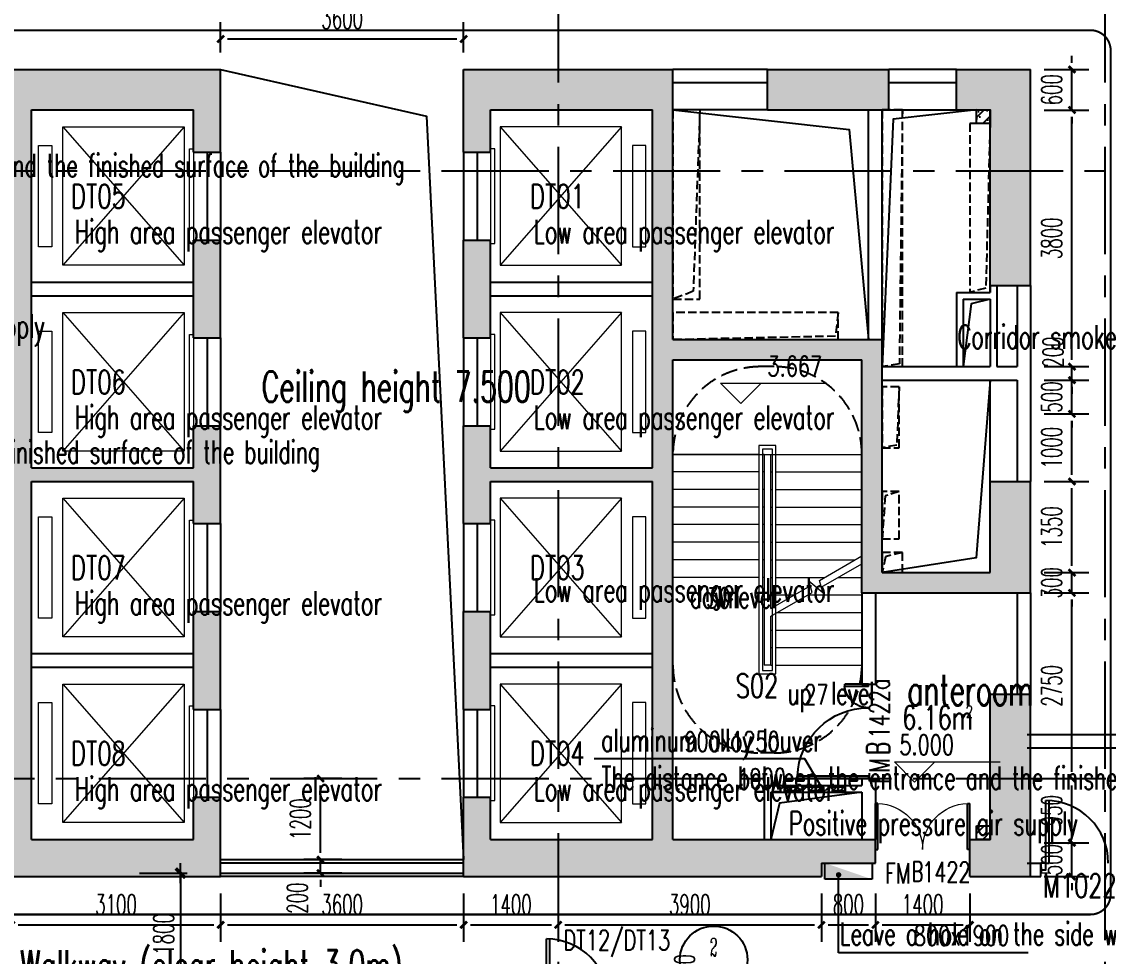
# Model space of a CAD drawing. Extents: x 824790 to 994147, y 4290613 to 4374713.
# Drawn here: x 924663 to 940760, y 4326565 to 4340402 of the extents above; entities that cross this region are included whole.
import ezdxf
from ezdxf.enums import TextEntityAlignment as Align

# ---------------------------------------------------------------- set-up
doc = ezdxf.new("R2010")
doc.units = 0
doc.header["$LTSCALE"] = 1000
doc.header["$MEASUREMENT"] = 0
for name, pattern in [('ACAD_ISO08W100', [36, 24, -3, 6, -3]), ('CENTER', [50.8, 31.75, -6.35, 6.35, -6.35]), ('DASH', [0.35, 0.25, -0.1]), ('DOTE', [2.42, 2, -0.2, 0.02, -0.2]), ('HIDDEN', [0.375, 0.25, -0.125])]:
    doc.linetypes.add(name, pattern=pattern)
doc.layers.get('0').update_dxf_attribs({"color": 255, "linetype": 'CONTINUOUS'})
for name, color, linetype in [('A-AREA-TEXT', 6, 'CONTINUOUS'), ('A-COLUMN', 1, 'CONTINUOUS'), ('A-COLUMN-hatch', 252, 'CONTINUOUS'), ('A-CONCRETE', 1, 'CONTINUOUS'), ('A-CONCRETE-HATCH', 252, 'CONTINUOUS'), ('A-DIM', 201, 'CONTINUOUS'), ('A-DOTE', 8, 'ACAD_ISO08W100'), ('A-LINE', 254, 'CONTINUOUS'), ('A-NOTE', 150, 'CONTINUOUS'), ('A-SYMB', 3, 'CONTINUOUS'), ('A-TEXT', 7, 'CONTINUOUS'), ('A-TEXT-CN', 31, 'CONTINUOUS'), ('A-WALL', 2, 'CONTINUOUS'), ('A-WINDOW', 4, 'CONTINUOUS'), ('A-WINDOW-TEXT', 93, 'CONTINUOUS'), ('DOTE', 17, 'DOTE'), ('P-BLOCK', 7, 'CONTINUOUS')]:
    doc.layers.add(name, color=color, linetype=linetype)
for name, color, linetype, lineweight in [('A-LEVEL', 135, 'CONTINUOUS', 0), ('A-PUB_TEXT', 7, 'CONTINUOUS', 5), ('A-STAIR', 30, 'CONTINUOUS', 0)]:
    doc.layers.add(name, color=color, linetype=linetype, lineweight=lineweight)
doc.styles.add('_HZTXT', font='tjromans.shx', dxfattribs={"width": 0.7, "bigfont": 'tjhztxt.shx'})
doc.styles.add('_TCH_DIM', font='SIMPLEX', dxfattribs={"bigfont": 'GBCBIG'})
doc.styles.add('_TCH_LABEL', font='COMPLEX.shx', dxfattribs={"width": 0.6, "bigfont": 'GBCBIG.shx'})
doc.styles.add('_TCH_WINDOW', font='SIMPLEX', dxfattribs={"bigfont": 'GBCBIG'})
doc.styles.add('DIM_FONT', font='SIMPLEX.shx', dxfattribs={"width": 0.6, "bigfont": 'GBCBIG.shx'})
doc.styles.add('PRC-S', font='TJROMANS.shx', dxfattribs={"width": 0.7, "bigfont": 'hztxt.shx'})
doc.styles.add('TONGJI-FONT', font='simplex.shx')
doc.dimstyles.new('DIM100', dxfattribs={"dimscale": 100, "dimtxt": 3, "dimasz": 0.01, "dimexe": 1, "dimexo": 1, "dimgap": 1, "dimtad": 1, "dimdec": 0, "dimtxsty": 'DIM_FONT', "dimblk1": 'h-_DIMX', "dimblk2": 'h-_DIMX', "dimsah": 1, "dimcen": 0.01, "dimclrd": 256, "dimclre": 256, "dimclrt": 7, "dimadec": 3, "dimazin": 3, "dimtfac": 1, "dimtdec": 0, "dimtix": 1, "dimtmove": 2, "dimatfit": 3, "dimldrblk": 'h-_DIMX', "dimtzin": 5, "dimarcsym": 0})
doc.dimstyles.new('DIMN', dxfattribs={"dimtxt": 300, "dimasz": 100, "dimexe": 250, "dimexo": 300, "dimgap": 150, "dimtad": 1, "dimdec": 0, "dimtxsty": 'DIM_FONT', "dimblk": 'h-_ArchTick', "dimcen": 2.5, "dimclrt": 7, "dimazin": 2, "dimtfac": 1, "dimtdec": 0, "dimtix": 1, "dimtmove": 2, "dimatfit": 3, "dimarcsym": 0})

# ---------------------------------------------------------------- blocks, each defined once
blk = doc.blocks.new('h-wrt')
at = {"layer": 'A-DOTE', "linetype": 'CENTER', "ltscale": 0.05}
for p, q in [((-2508028.9, -1744636.2), (-2508028.9, -1784214.6)), ((-2499928.9, -1744636.2), (-2499928.9, -1784214.6)), ((-2603736, -1760229), (-2483728.3, -1760229)), ((-2603736, -1769229), (-2483728.3, -1769229))]:
    blk.add_line(p, q, dxfattribs=at)
blk = doc.blocks.new('h-D10')
for p, q in [((75, 0), (75, 925)), ((125, 0), (125, 923.64766)), ((75, 0), (125, 0))]:
    blk.add_line(p, q)
blk.add_lwpolyline([(75, 0), (0, 0), (0, -100), (75, -100)], close=True)
blk.add_arc((75, 0), 925, 0, 90)
blk = doc.blocks.new('lift1')
at = {"layer": 'A-STAIR', "linetype": 'Continuous', "lineweight": 13}
for p, q in [((146523, 338008), (148323, 335958)), ((148323, 338008), (146523, 335958))]:
    blk.add_line(p, q, dxfattribs=at)
for points in [[(146523, 335958), (148323, 335958), (148323, 338008), (146523, 338008)], [(148683, 336233), (148683, 337733), (148483, 337733), (148483, 336233)], [(146443, 336283), (146443, 337683), (146383, 337683), (146383, 336283)]]:
    blk.add_lwpolyline(points, close=True, dxfattribs=at)
blk = doc.blocks.new('234143')
at = {"layer": 'P-BLOCK'}
for p, q in [((11404441, -4661891), (11404441, -4661191)), ((11404441, -4661191), (11404681, -4661191)), ((11404681, -4661191), (11404681, -4661891)), ((11404681, -4661891), (11404441, -4661891))]:
    blk.add_line(p, q, dxfattribs=at)
blk.add_solid([(11404681, -4661191), (11404441, -4661891), (11404441, -4661191)], dxfattribs=at)
blk = doc.blocks.new('$DorLib2D$00000002')
for p, q in [((-0.5, 0), (-0.5, 0.4875)), ((-0.475, 0.4875), (-0.5, 0.4875)), ((-0.475, 0), (-0.475, 0.4875)), ((0.475, 0), (0.475, 0.4875)), ((0.475, 0.4875), (0.5, 0.4875)), ((0.5, 0), (0.5, 0.4875)), ((-0.5, 0), (-0.475, 0)), ((0.5, 0), (0.475, 0))]:
    blk.add_line(p, q)
at = {"lineweight": 13}
for centre, start, end in [((-0.4875, 0), 0, 88.53072), ((0.4875, 0), 91.46928, 180)]:
    blk.add_arc(centre, 0.4875, start, end, dxfattribs=at)
blk = doc.blocks.new('$DorLib2D$00000225')
at = {"color": 0}
for p, q in [((0.475, -0.001), (0.475, 0.752)), ((0.475, 0.752), (0.5, 0.752)), ((0.5, -0.001), (0.5, 0.752)), ((-0.5, 0), (-0.5, 0.252)), ((-0.475, 0.252), (-0.5, 0.252)), ((-0.475, 0), (-0.475, 0.252)), ((-0.475, 0), (-0.5, 0)), ((0.475, -0.001), (0.5, -0.001))]:
    blk.add_line(p, q, dxfattribs=at)
for centre, radius, start, end in [((0.505, -0.002), 0.755, 92.2493, 179.7238), ((-0.501, 0.003), 0.251, 359.7899, 84.0974)]:
    blk.add_arc(centre, radius, start, end, dxfattribs=at)
blk = doc.blocks.new('h-A$C53241640')
at = {"layer": 'A-COLUMN-hatch'}
h = blk.add_hatch(dxfattribs=at)
h.set_pattern_fill('钢筋混凝土', color=256, scale=50, style=0)
h.set_pattern_definition([(45, (60238.54, -324732.11), (-88.38835, 88.38835), []), (50, (60238.54, -324732.1), (358.6301, -31.37607), [37.5, -412.5]), (355, (60238.54, -324732.1), (-69.37567, 376.09607), [30, -330]), (100.4514, (60268.42, -324734.73), (289.2547, 344.71977), [31.8701, -350.57106]), (46.1842, (60238.54, -324632.1), (533.6205, -82.7595), [56.25, -618.75]), (96.6356, (60283, -324639), (467.33135, 487.0589), [47.8051, -525.8565]), (351.1842, (60238.54, -324632.1), (467.331, 487.0593), [45, -495]), (21, (60288.54, -324657.1), (298.45353, -201.30945), [37.5, -412.5]), (326, (60288.54, -324657.1), (121.65767, 362.57502), [30, -330]), (71.4514, (60313.4, -324673.9), (420.1113, 161.26525), [31.8701, -350.57106]), (37.5, (60238.54, -324732.11), (6.07993, 166.446927), [0, -326, 0, -335, 0, -331.25]), (7.5, (60238.54, -324732.11), (131.53477, 197.20586), [0, -191, 0, -318.5, 0, -126.25]), (327.5, (60127.04, -324732.11), (266.91122, -11.277436), [0, -125, 0, -390, 0, -517.5]), (317.5, (60077.04, -324732.11), (291.59308, 50.05249), [0, -162.5, 0, -259, 0, -367.5])])
h.paths.add_polyline_path([(-750, -550), (-750, -750), (-550, -750), (-550, -550)])
h = blk.add_hatch(dxfattribs=at)
h.set_pattern_fill('钢筋混凝土', color=256, scale=50, style=0)
h.set_pattern_definition([(45, (60238.54, -335332.11), (-88.38835, 88.38835), []), (50, (60238.54, -335332.1), (358.6301, -31.37607), [37.5, -412.5]), (355, (60238.54, -335332.1), (-69.37567, 376.09607), [30, -330]), (100.4514, (60268.42, -335334.73), (289.2547, 344.71977), [31.8701, -350.57106]), (46.1842, (60238.54, -335232.1), (533.6205, -82.7595), [56.25, -618.75]), (96.6356, (60283, -335239), (467.33135, 487.0589), [47.8051, -525.8565]), (351.1842, (60238.54, -335232.1), (467.331, 487.0593), [45, -495]), (21, (60288.54, -335257.1), (298.45353, -201.30945), [37.5, -412.5]), (326, (60288.54, -335257.1), (121.65767, 362.57502), [30, -330]), (71.4514, (60313.4, -335273.9), (420.1113, 161.26525), [31.8701, -350.57106]), (37.5, (60238.54, -335332.11), (6.07993, 166.446927), [0, -326, 0, -335, 0, -331.25]), (7.5, (60238.54, -335332.11), (131.53477, 197.20586), [0, -191, 0, -318.5, 0, -126.25]), (327.5, (60127.04, -335332.11), (266.91122, -11.277436), [0, -125, 0, -390, 0, -517.5]), (317.5, (60077.04, -335332.11), (291.59308, 50.05249), [0, -162.5, 0, -259, 0, -367.5])])
h.paths.add_polyline_path([(-750, -11150), (-750, -11350), (-550, -11350), (-550, -11150)])
at = {"layer": 'A-CONCRETE-HATCH'}
for points in [[(-14750, -11350), (-14750, -6050), (-12350, -6050), (-12350, -6675), (-11950, -6675), (-11950, -5225), (-12350, -5225), (-12350, -5850), (-14750, -5850), (-14750, -550), (-12350, -550), (-12350, -1175), (-11950, -1175), (-11950, 50), (-15050, 50), (-15050, -6450), (-17350, -6450), (-17350, -5850), (-17650, -5850), (-17650, -6750), (-15050, -6750), (-15050, -11350), (-17350, -11350), (-17350, -11900), (-11950, -11900), (-11950, -10725), (-12350, -10725), (-12350, -11350)], [(-5550, -550), (-5550, -5850), (-7950, -5850), (-7950, -5225), (-8350, -5225), (-8350, -6675), (-7950, -6675), (-7950, -6050), (-5550, -6050), (-5550, -11350), (-7950, -11350), (-7950, -10725), (-8350, -10725), (-8350, -11900), (-3050, -11900), (-3050, -11700), (-2250, -11700), (-2250, -11350), (-5250, -11350), (-5250, -4250), (-2450, -4250), (-2450, -7700), (50, -7700), (50, -6050), (-550, -6050), (-550, -7400), (-2150, -7400), (-2150, -3950), (-5250, -3950), (-5250, 50), (-8350, 50), (-8350, -1175), (-7950, -1175), (-7950, -550)], [(-2050, -550), (-2050, 50), (-3850, 50), (-3850, -550)], [(-1050, 50), (-1050, -550), (-550, -550), (-550, -3150), (50, -3150), (50, 50)], [(-11950, -2475), (-12350, -2475), (-12350, -3925), (-11950, -3925)], [(-7950, -2475), (-8350, -2475), (-8350, -3925), (-7950, -3925)], [(-12350, -9425), (-11950, -9425), (-11950, -7975), (-12350, -7975)], [(-8350, -9425), (-7950, -9425), (-7950, -7975), (-8350, -7975)], [(50, -9200), (-550, -9200), (-550, -11350), (-850, -11350), (-850, -11900), (50, -11900)]]:
    blk.add_hatch(color=256, dxfattribs=at).paths.add_polyline_path(points)
at = {"layer": 'A-WINDOW', "linetype": 'DASH'}
h = blk.add_hatch(dxfattribs=at)
h.set_pattern_fill('ANSI31', color=256, scale=50, style=0)
h.set_pattern_definition([(45, (158607.31, -291817.58), (-56.1266, 56.1266), [])])
h.paths.add_polyline_path([(-3600, -10575), (-3600, -10625), (-2700, -10625), (-2700, -10575)])
at = {"layer": 'A-COLUMN'}
for points in [[(-750, -550), (-550, -550), (-550, -750), (-750, -750)], [(-750, -11150), (-550, -11150), (-550, -11350), (-750, -11350)]]:
    blk.add_lwpolyline(points, close=True, dxfattribs=at)
at = {"layer": 'A-CONCRETE'}
for p, q in [((-15050, 50), (-11950, 50)), ((-11950, -1175), (-11950, 50)), ((-8350, 50), (-5250, 50)), ((-8350, -1175), (-8350, 50)), ((-5250, -3950), (-5250, 50)), ((-3850, 50), (-2050, 50)), ((-3850, -550), (-3850, 50)), ((-2050, -550), (-2050, 50)), ((-1050, 50), (50, 50)), ((-1050, -550), (-1050, 50)), ((50, -3150), (50, 50)), ((-14750, -550), (-12350, -550)), ((-14750, -5850), (-14750, -550)), ((-12350, -1175), (-12350, -550)), ((-7950, -550), (-5550, -550)), ((-7950, -1175), (-7950, -550)), ((-5550, -5850), (-5550, -550)), ((-3850, -550), (-2050, -550)), ((-1050, -550), (-550, -550)), ((-550, -3150), (-550, -550)), ((-12350, -1175), (-11950, -1175)), ((-8350, -1175), (-7950, -1175)), ((-12350, -2475), (-11950, -2475)), ((-12350, -3925), (-12350, -2475)), ((-11950, -3925), (-11950, -2475)), ((-8350, -3925), (-8350, -2475)), ((-8350, -2475), (-7950, -2475)), ((-7950, -3925), (-7950, -2475)), ((-550, -3150), (50, -3150)), ((-12350, -3925), (-11950, -3925)), ((-8350, -3925), (-7950, -3925)), ((-5250, -3950), (-2150, -3950)), ((-2150, -7400), (-2150, -3950)), ((-5250, -4250), (-2450, -4250)), ((-5250, -11350), (-5250, -4250)), ((-2450, -7700), (-2450, -4250)), ((-12350, -5225), (-11950, -5225)), ((-12350, -5850), (-12350, -5225)), ((-11950, -6675), (-11950, -5225)), ((-8350, -6675), (-8350, -5225)), ((-8350, -5225), (-7950, -5225)), ((-7950, -5850), (-7950, -5225)), ((-14750, -5850), (-12350, -5850)), ((-7950, -5850), (-5550, -5850)), ((-14750, -6050), (-12350, -6050)), ((-14750, -11350), (-14750, -6050)), ((-12350, -6675), (-12350, -6050)), ((-7950, -6050), (-5550, -6050)), ((-7950, -6675), (-7950, -6050)), ((-5550, -11350), (-5550, -6050)), ((-550, -6050), (50, -6050)), ((-550, -7400), (-550, -6050)), ((50, -7700), (50, -6050)), ((-12350, -6675), (-11950, -6675)), ((-8350, -6675), (-7950, -6675)), ((-2150, -7400), (-550, -7400)), ((-2450, -7700), (50, -7700)), ((-12350, -7975), (-11950, -7975)), ((-12350, -9425), (-12350, -7975)), ((-11950, -9425), (-11950, -7975)), ((-8350, -9425), (-8350, -7975)), ((-8350, -7975), (-7950, -7975)), ((-7950, -9425), (-7950, -7975)), ((-550, -9200), (50, -9200)), ((-550, -11350), (-550, -9200)), ((50, -11900), (50, -9200)), ((-12350, -9425), (-11950, -9425)), ((-8350, -9425), (-7950, -9425)), ((-12350, -10725), (-11950, -10725)), ((-12350, -11350), (-12350, -10725)), ((-11950, -11900), (-11950, -10725)), ((-8350, -11900), (-8350, -10725)), ((-8350, -10725), (-7950, -10725)), ((-7950, -11350), (-7950, -10725)), ((-14750, -11350), (-12350, -11350)), ((-7950, -11350), (-5550, -11350)), ((-5250, -11350), (-2250, -11350)), ((-2250, -11700), (-2250, -11350)), ((-850, -11350), (-550, -11350)), ((-850, -11900), (-850, -11350)), ((-3050, -11700), (-2250, -11700)), ((-3050, -11700), (-3050, -11900)), ((-17350, -11900), (-11950, -11900)), ((-8350, -11900), (-3050, -11900)), ((-850, -11900), (50, -11900))]:
    blk.add_line(p, q, dxfattribs=at)
at = {"layer": 'A-LEVEL'}
for p, q in [((-4244, -4896), (-4544, -4596)), ((-4544, -4596), (-2979, -4596)), ((-4244, -4896), (-3944, -4596)), ((-1669, -10503), (-1969, -10203)), ((-1969, -10203), (-404, -10203)), ((-1669, -10503), (-1369, -10203))]:
    blk.add_line(p, q, dxfattribs=at)
at = {"layer": 'A-LINE'}
for p, q in [((-3850, -550), (-5250, -550)), ((-2050, -550), (-1050, -550)), ((-550, -6050), (-550, -4550))]:
    blk.add_line(p, q, dxfattribs=at)
for points in [[(-11950, 50), (-8898, -641), (-8350, -11650)], [(-5250, -550), (-2637, -839), (-2350, -3950)], [(-750, -550), (-1986, -687), (-2150, -4350)], [(-550, -3350), (-830, -3421), (-950, -4350)], [(-550, -4550), (-756, -7183), (-2150, -7400)], [(-2450, -10650), (-3673, -10815), (-3800, -11350)]]:
    blk.add_lwpolyline(points, dxfattribs=at)
at = {"layer": 'A-LINE', "linetype": 'DASH', "ltscale": 0.5}
for points in [[(-5250, -3350), (-4850, -3350), (-4850, -550), (-5250, -550)], [(-2150, -4350), (-1850, -4350), (-1850, -550), (-2150, -550)], [(-850, -3250), (-550, -3250), (-550, -750), (-850, -750)], [(-5250, -3550), (-5250, -3950), (-2800, -3950), (-2800, -3550)], [(-1900, -5550), (-1900, -4650), (-2150, -4650), (-2150, -5550)], [(-1900, -6900), (-1900, -6200), (-2150, -6200), (-2150, -6900)], [(-2150, -7400), (-1850, -7400), (-1850, -7100), (-2150, -7100)]]:
    blk.add_lwpolyline(points, close=True, dxfattribs=at)
for points in [[(-4850, -550), (-4949, -3235), (-5250, -3350)], [(-1850, -550), (-1895, -4308), (-2150, -4350)], [(-550, -750), (-615, -3188), (-850, -3250)], [(-2800, -3550), (-2842, -3899), (-5250, -3950)], [(-1900, -4650), (-1932, -5512), (-2150, -5550)], [(-1900, -6200), (-2104, -6263), (-2150, -6900)], [(-1850, -7100), (-2102, -7164), (-2150, -7400)]]:
    blk.add_lwpolyline(points, dxfattribs=at)
at = {"layer": 'A-NOTE'}
for p, q in [((-3294, -10155), (-6414, -10155)), ((-3041, -10590), (-3294, -10155)), ((-2796, -13032), (-2796, -11875)), ((13, -13032), (-2796, -13032))]:
    blk.add_line(p, q, dxfattribs=at)
at = {"layer": 'A-NOTE', "linetype": 'DASH'}
for points in [[(-2450, -5650, 0.414214), (-3750, -4350), (-3950, -4350, 0.414214), (-5250, -5650)], [(-2450, -8770, -0.414214), (-3750, -10070), (-3950, -10070, -0.414214), (-5250, -8770)]]:
    blk.add_lwpolyline(points, format="xyb", dxfattribs=at)
at = {"layer": 'A-NOTE', "const_width": 40}
for points in [[(-3031, -10607, 1), (-3051, -10572, 1)], [(-2784, -11859, 1), (-2807, -11891, 1)]]:
    blk.add_lwpolyline(points, format="xyb", close=True, dxfattribs=at)
at = {"layer": 'A-STAIR'}
for p, q in [((-2450, -4250), (-5250, -4250)), ((-5250, -4250), (-5250, -5650)), ((-2450, -5650), (-2450, -4250)), ((-3725, -5520), (-3975, -5520)), ((-3975, -5520), (-3975, -8900)), ((-3775, -5570), (-3925, -5570)), ((-3925, -5570), (-3925, -8850)), ((-3775, -8850), (-3775, -5570)), ((-3725, -8900), (-3725, -5520)), ((-5250, -5650), (-5250, -9030)), ((-3975, -5650), (-5250, -5650)), ((-5250, -5650), (-2450, -5650)), ((-3900, -5650), (-3925, -5650)), ((-3900, -5650), (-3900, -8770)), ((-3800, -7932), (-3800, -5650)), ((-3800, -5650), (-3775, -5650)), ((-3725, -5650), (-2450, -5650)), ((-2450, -7153), (-2450, -5650)), ((-3975, -5910), (-5250, -5910)), ((-3900, -5910), (-3925, -5910)), ((-3800, -5910), (-3775, -5910)), ((-3725, -5910), (-2450, -5910)), ((-3975, -6170), (-5250, -6170)), ((-3900, -6170), (-3925, -6170)), ((-3800, -6170), (-3775, -6170)), ((-3725, -6170), (-2450, -6170)), ((-3975, -6430), (-5250, -6430)), ((-3900, -6430), (-3925, -6430)), ((-3800, -6430), (-3775, -6430)), ((-3725, -6430), (-2450, -6430)), ((-3975, -6690), (-5250, -6690)), ((-3900, -6690), (-3925, -6690)), ((-3800, -6690), (-3775, -6690)), ((-3725, -6690), (-2450, -6690)), ((-3975, -6950), (-5250, -6950)), ((-3900, -6950), (-3925, -6950)), ((-3800, -6950), (-3775, -6950)), ((-3725, -6950), (-2450, -6950)), ((-3975, -7210), (-5250, -7210)), ((-3900, -7210), (-3925, -7210)), ((-3800, -7210), (-3775, -7210)), ((-3725, -7210), (-2550, -7210)), ((-3078, -7515), (-2450, -7153)), ((-3051, -7615), (-2450, -7268)), ((-2450, -8770), (-2450, -7268)), ((-3975, -7470), (-5250, -7470)), ((-3900, -7470), (-3925, -7470)), ((-3800, -7470), (-3775, -7470)), ((-3725, -7470), (-3000, -7470)), ((-3189, -7695), (-3236, -7523)), ((-3236, -7523), (-3030, -7695)), ((-3030, -7695), (-3078, -7515)), ((-2800, -7470), (-2450, -7470)), ((-3800, -7932), (-3216, -7595)), ((-3800, -8047), (-3189, -7695)), ((-3800, -7730), (-3775, -7730)), ((-3725, -7730), (-3450, -7730)), ((-3250, -7730), (-2450, -7730)), ((-3800, -8770), (-3800, -8047)), ((-3700, -7990), (-2450, -7990)), ((-3800, -8250), (-3775, -8250)), ((-3725, -8250), (-2450, -8250)), ((-3800, -8510), (-3775, -8510)), ((-3725, -8510), (-2450, -8510)), ((-3925, -8850), (-3775, -8850)), ((-3800, -8770), (-3900, -8770)), ((-3800, -8770), (-3775, -8770)), ((-3725, -8770), (-2450, -8770)), ((-3975, -8900), (-3725, -8900))]:
    blk.add_line(p, q, dxfattribs=at)
at = {"layer": 'A-SYMB'}
for points in [[(-4575, -7470, 0, 0, 0), (-4575, -4950, 0, 0, 0), (-3125, -4950, 0, 0, 0), (-3125, -7320, 40, 0, 0), (-3125, -7470, 0, 0, 0)], [(-3125, -8900, 0, 0, 0), (-3125, -7880, 40, 0, 0), (-3125, -7730, 0, 0, 0)]]:
    blk.add_lwpolyline(points, format="xyseb", dxfattribs=at)
at = {"layer": 'A-WALL'}
for p, q in [((-3850, 50), (-5250, 50)), ((-1050, 50), (-2050, 50)), ((-3850, -150), (-5250, -150)), ((-1050, -150), (-2050, -150))]:
    blk.add_line(p, q, dxfattribs=at)
at = {"layer": 'A-WALL', "ltscale": 20}
for p, q in [((-2350, -3950), (-2350, -550)), ((-2150, -4350), (-2150, -550)), ((-12150, -1175), (-12150, -2475)), ((-11950, -1175), (-11950, -2475)), ((-8350, -1175), (-8350, -2475)), ((-8150, -1175), (-8150, -2475)), ((-14750, -3100), (-12350, -3100)), ((-7950, -3100), (-5550, -3100)), ((-550, -3150), (-550, -3250)), ((-450, -3150), (-450, -4350)), ((-150, -3150), (-150, -4350)), ((50, -3150), (50, -6050)), ((-14750, -3300), (-12350, -3300)), ((-7950, -3300), (-5550, -3300)), ((-1050, -3250), (-550, -3250)), ((-1050, -3250), (-1050, -4350)), ((-950, -3350), (-550, -3350)), ((-950, -3350), (-950, -4350)), ((-550, -3350), (-550, -4350)), ((-12150, -3925), (-12150, -5225)), ((-11950, -3925), (-11950, -5225)), ((-8350, -3925), (-8350, -5225)), ((-8150, -3925), (-8150, -5225)), ((-2150, -4350), (-550, -4350)), ((-450, -4350), (-150, -4350)), ((-2150, -4550), (-150, -4550)), ((-150, -4550), (-150, -6050)), ((-12150, -6675), (-12150, -7975)), ((-11950, -6675), (-11950, -7975)), ((-8350, -6675), (-8350, -7975)), ((-8150, -6675), (-8150, -7975)), ((-2450, -7700), (-2450, -9050)), ((-2250, -7700), (-2250, -9050)), ((-150, -7700), (-150, -9200)), ((50, -7700), (50, -9200)), ((-14750, -8600), (-12350, -8600)), ((-7950, -8600), (-5550, -8600)), ((-14750, -8800), (-12350, -8800)), ((-7950, -8800), (-5550, -8800)), ((-2450, -9050), (-2250, -9050)), ((-12150, -9425), (-12150, -10725)), ((-11950, -9425), (-11950, -10725)), ((-8350, -9425), (-8350, -10725)), ((-8150, -9425), (-8150, -10725)), ((-2450, -10450), (-2250, -10450)), ((-2450, -10450), (-2450, -10550)), ((-2250, -10450), (-2250, -11350)), ((-3900, -10550), (-2450, -10550)), ((-3900, -10550), (-3900, -11350)), ((-3800, -10650), (-2450, -10650)), ((-3800, -10650), (-3800, -11350)), ((-2450, -10650), (-2450, -11350)), ((-8350, -11700), (-11950, -11700)), ((-8350, -11900), (-11950, -11900))]:
    blk.add_line(p, q, dxfattribs=at)
at = {"layer": 'A-WINDOW', "linetype": 'DASH'}
for p, q in [((-3600, -10550), (-3600, -10650)), ((-2700, -10550), (-2700, -10650))]:
    blk.add_line(p, q, dxfattribs=at)
for points in [[(-2700, -10575), (-3600, -10575)], [(-3600, -10625), (-2700, -10625)]]:
    blk.add_lwpolyline(points, dxfattribs=at)
at = {"xscale": -1}
for p in [(134033, -338808), (134033, -341558), (134033, -344308), (134033, -347058)]:
    blk.add_blockref('lift1', p, dxfattribs=at)
for p in [(-154333, -338808), (-154333, -341558), (-154333, -344308), (-154333, -347058)]:
    blk.add_blockref('lift1', p)
at = {"layer": 'A-DIM', "rotation": 90}
blk.add_blockref('234143', (-4664191, -11416381), dxfattribs=at)
at = {"layer": 'A-WINDOW', "xscale": -1400, "yscale": 1400, "zscale": 1400, "rotation": 90}
blk.add_blockref('$DorLib2D$00000225', (-2352, -9750), dxfattribs=at)
at = {"layer": 'A-WINDOW', "xscale": -1400, "yscale": 1400, "zscale": 1400}
blk.add_blockref('$DorLib2D$00000002', (-1550, -11500), dxfattribs=at)
at = {"layer": 'A-AREA-TEXT', "style": '_HZTXT', "width": 0.7}
for s, height, p in [('6.16m', 350, (-1853, -9721)), ('2', 175, (-910, -9546))]:
    blk.add_text(s, height=height, dxfattribs=at).set_placement(p)
at = {"layer": 'A-TEXT'}
for s, height, style, width, p in [('The distance between the entrance and the finished surface of the building', 337.59, 'TONGJI-FONT', 0.65, (-20611, -1539)), ('3.667', 297.5, '_TCH_DIM', 0.705882, (-3849, -4491)), ('The distance between the entrance and the finished surface of the building', 337.59, 'TONGJI-FONT', 0.65, (-21867, -5783)), ('down', 337.6, 'TONGJI-FONT', 0.65, (-5000, -7925)), ('30', 297.5, '_TCH_DIM', 0.705882, (-4755, -7925)), ('level', 337.6, 'TONGJI-FONT', 0.65, (-4355, -7925)), ('up', 337.6, 'TONGJI-FONT', 0.65, (-3550, -9355)), ('27', 297.5, '_TCH_DIM', 0.705882, (-3305, -9355)), ('level', 337.6, 'TONGJI-FONT', 0.65, (-2905, -9355)), ('aluminum alloy louver', 337.59, 'TONGJI-FONT', 0.65, (-6309, -10050)), ('900x1250', 297.5, '_TCH_DIM', 0.705882, (-5080, -10050)), ('5.000', 297.5, '_TCH_DIM', 0.705882, (-1895, -10098)), ('The distance between the entrance and the finished surface of the building', 337.59, 'TONGJI-FONT', 0.65, (-6309, -10610)), ('1900', 297.5, '_TCH_DIM', 0.705882, (-4294, -10596)), ('Leave a hole on the side wall', 337.59, 'TONGJI-FONT', 0.65, (-2777, -12917)), ('800x1900', 297.5, '_TCH_DIM', 0.705882, (-1681, -12922))]:
    blk.add_text(s, height=height, dxfattribs=dict(at, style=style, width=width)).set_placement(p)
at = {"layer": 'A-TEXT-CN'}
for s, height, style, width, p in [('DT05', 350, 'PRC-S', 0.7, (-14165, -2003)), ('DT01', 350, 'PRC-S', 0.7, (-7365, -2003)), ('High area passenger elevator', 350, 'TONGJI-FONT', 0.65, (-14112, -2527)), ('Low area passenger elevator', 350, 'TONGJI-FONT', 0.65, (-7312, -2527)), ('Positive pressure air supply', 350, 'TONGJI-FONT', 0.65, (-18835, -3925)), ('Corridor smoke exhaust', 350, 'TONGJI-FONT', 0.65, (-1033, -4084)), ('DT06', 350, 'PRC-S', 0.7, (-14165, -4753)), ('DT02', 350, 'PRC-S', 0.7, (-7365, -4753)), ('High area passenger elevator', 350, 'TONGJI-FONT', 0.65, (-14112, -5277)), ('Low area passenger elevator', 350, 'TONGJI-FONT', 0.65, (-7312, -5277)), ('DT07', 350, 'PRC-S', 0.7, (-14165, -7503)), ('DT03', 350, 'PRC-S', 0.7, (-7365, -7503)), ('Low area passenger elevator', 350, 'TONGJI-FONT', 0.65, (-7312, -7832)), ('High area passenger elevator', 350, 'TONGJI-FONT', 0.65, (-14112, -8027)), ('S02', 350, 'PRC-S', 0.7, (-4319, -9251)), ('anteroom', 450, 'TONGJI-FONT', 0.65, (-1776, -9366)), ('DT08', 350, 'PRC-S', 0.7, (-14165, -10253)), ('DT04', 350, 'PRC-S', 0.7, (-7365, -10253)), ('High area passenger elevator', 350, 'TONGJI-FONT', 0.65, (-14112, -10777)), ('Low area passenger elevator', 350, 'TONGJI-FONT', 0.65, (-7312, -10777)), ('Positive pressure air supply', 350, 'TONGJI-FONT', 0.65, (-3531, -11287))]:
    blk.add_text(s, height=height, dxfattribs=dict(at, style=style, width=width)).set_placement(p)
at = {"layer": 'A-WINDOW-TEXT'}
for s, height, style, width, p in [('1422a', 297.5, '_TCH_WINDOW', 0.705882, (-2041, -9857)), ('B', 338, 'TONGJI-FONT', 0.65, (-2041, -10103)), ('FM', 297.5, '_TCH_WINDOW', 0.705882, (-2041, -10523))]:
    blk.add_text(s, height=height, rotation=90, dxfattribs=dict(at, style=style, width=width)).set_placement(p)
for s, height, style, width, p in [('FM', 297.5, '_TCH_WINDOW', 0.705882, (-2109, -12001)), ('B', 298, 'TONGJI-FONT', 0.65, (-1716, -11976)), ('1422', 297.5, '_TCH_WINDOW', 0.705882, (-1559, -11982))]:
    blk.add_text(s, height=height, dxfattribs=dict(at, style=style, width=width)).set_placement(p)
blk = doc.blocks.new('h-_DIMX')
blk.add_line((-150, 0), (150, 0))
at = {"const_width": 50}
blk.add_lwpolyline([(-70, -70), (70, 70)], dxfattribs=at)
blk = doc.blocks.new('*D38')
at = {"layer": 'A-DIM', "lineweight": -2, "transparency": 16777216}
for p, q in [((926407, 4327795), (927115, 4327795)), ((927015, 4327794), (927015, 4325996)), ((926407, 4325995), (927115, 4325995))]:
    blk.add_line(p, q, dxfattribs=at)
for p, rotation in [((927015, 4327795), 90), ((927015, 4325995), 270)]:
    blk.add_blockref('h-_DIMX', p, dxfattribs=dict(at, rotation=rotation))
at = {"layer": 'A-DIM', "color": 7, "transparency": 16777216, "insert": (926765, 4326895), "char_height": 300, "attachment_point": 5, "rotation": 90, "style": 'DIM_FONT'}
blk.add_mtext('\\A1;1800', dxfattribs=at)
blk = doc.blocks.new('h-_ArchTick')
at = {"color": 0, "linetype": 'ByBlock', "const_width": 0.4}
blk.add_lwpolyline([(-0.5, -0.5), (0.5, 0.5)], dxfattribs=at)
blk = doc.blocks.new('*D508')
at = {"layer": 'A-DIM', "color": 0, "lineweight": -2, "transparency": 16777216}
for p, q in [((940222, 4328345), (940222, 4328445)), ((939810, 4328245), (940472, 4328245)), ((940222, 4327745), (940222, 4328245)), ((939810, 4327745), (940472, 4327745)), ((940222, 4327645), (940222, 4327545))]:
    blk.add_line(p, q, dxfattribs=at)
at = {"layer": 'A-DIM', "color": 0, "lineweight": -2, "transparency": 16777216, "xscale": 100, "yscale": 100, "zscale": 100}
for p, rotation in [((940222, 4328245), 270), ((940222, 4327745), 90)]:
    blk.add_blockref('h-_ArchTick', p, dxfattribs=dict(at, rotation=rotation))
at = {"layer": 'A-DIM', "color": 7, "transparency": 16777216, "insert": (939922, 4327995), "char_height": 300, "attachment_point": 5, "rotation": 90, "style": 'DIM_FONT'}
blk.add_mtext('\\A1;500', dxfattribs=at)
blk = doc.blocks.new('*D509')
at = {"layer": 'A-DIM', "color": 0, "lineweight": -2, "transparency": 16777216}
for p, q in [((939810, 4329195), (940472, 4329195)), ((940222, 4328345), (940222, 4329095)), ((939810, 4328245), (940472, 4328245))]:
    blk.add_line(p, q, dxfattribs=at)
at = {"layer": 'A-DIM', "color": 0, "lineweight": -2, "transparency": 16777216, "xscale": 100, "yscale": 100, "zscale": 100}
for p, rotation in [((940222, 4329195), 90), ((940222, 4328245), 270)]:
    blk.add_blockref('h-_ArchTick', p, dxfattribs=dict(at, rotation=rotation))
at = {"layer": 'A-DIM', "color": 7, "transparency": 16777216, "insert": (939922, 4328720), "char_height": 300, "attachment_point": 5, "rotation": 90, "style": 'DIM_FONT'}
blk.add_mtext('\\A1;950', dxfattribs=at)
blk = doc.blocks.new('*D510')
at = {"layer": 'A-DIM', "color": 0, "lineweight": -2, "transparency": 16777216}
for p, q in [((939810, 4331945), (940472, 4331945)), ((940222, 4329295), (940222, 4331845)), ((939810, 4329195), (940472, 4329195))]:
    blk.add_line(p, q, dxfattribs=at)
at = {"layer": 'A-DIM', "color": 0, "lineweight": -2, "transparency": 16777216, "xscale": 100, "yscale": 100, "zscale": 100}
for p, rotation in [((940222, 4331945), 90), ((940222, 4329195), 270)]:
    blk.add_blockref('h-_ArchTick', p, dxfattribs=dict(at, rotation=rotation))
at = {"layer": 'A-DIM', "color": 7, "transparency": 16777216, "insert": (939922, 4330570), "char_height": 300, "attachment_point": 5, "rotation": 90, "style": 'DIM_FONT'}
blk.add_mtext('\\A1;2750', dxfattribs=at)
blk = doc.blocks.new('*D511')
at = {"layer": 'A-DIM', "color": 0, "lineweight": -2, "transparency": 16777216}
for p, q in [((940222, 4332345), (940222, 4332445)), ((939810, 4332245), (940472, 4332245)), ((940222, 4331945), (940222, 4332245)), ((939810, 4331945), (940472, 4331945)), ((940222, 4331845), (940222, 4331745))]:
    blk.add_line(p, q, dxfattribs=at)
at = {"layer": 'A-DIM', "color": 0, "lineweight": -2, "transparency": 16777216, "xscale": 100, "yscale": 100, "zscale": 100}
for p, rotation in [((940222, 4332245), 270), ((940222, 4331945), 90)]:
    blk.add_blockref('h-_ArchTick', p, dxfattribs=dict(at, rotation=rotation))
at = {"layer": 'A-DIM', "color": 7, "transparency": 16777216, "insert": (939922, 4332095), "char_height": 300, "attachment_point": 5, "rotation": 90, "style": 'DIM_FONT'}
blk.add_mtext('\\A1;300', dxfattribs=at)
blk = doc.blocks.new('*D512')
at = {"layer": 'A-DIM', "color": 0, "lineweight": -2, "transparency": 16777216}
for p, q in [((939810, 4333595), (940472, 4333595)), ((940222, 4332345), (940222, 4333495)), ((939810, 4332245), (940472, 4332245))]:
    blk.add_line(p, q, dxfattribs=at)
at = {"layer": 'A-DIM', "color": 0, "lineweight": -2, "transparency": 16777216, "xscale": 100, "yscale": 100, "zscale": 100}
for p, rotation in [((940222, 4333595), 90), ((940222, 4332245), 270)]:
    blk.add_blockref('h-_ArchTick', p, dxfattribs=dict(at, rotation=rotation))
at = {"layer": 'A-DIM', "color": 7, "transparency": 16777216, "insert": (939922, 4332920), "char_height": 300, "attachment_point": 5, "rotation": 90, "style": 'DIM_FONT'}
blk.add_mtext('\\A1;1350', dxfattribs=at)
blk = doc.blocks.new('*D513')
at = {"layer": 'A-DIM', "color": 0, "lineweight": -2, "transparency": 16777216}
for p, q in [((939810, 4334595), (940472, 4334595)), ((940222, 4333695), (940222, 4334495)), ((939810, 4333595), (940472, 4333595))]:
    blk.add_line(p, q, dxfattribs=at)
at = {"layer": 'A-DIM', "color": 0, "lineweight": -2, "transparency": 16777216, "xscale": 100, "yscale": 100, "zscale": 100}
for p, rotation in [((940222, 4334595), 90), ((940222, 4333595), 270)]:
    blk.add_blockref('h-_ArchTick', p, dxfattribs=dict(at, rotation=rotation))
at = {"layer": 'A-DIM', "color": 7, "transparency": 16777216, "insert": (939922, 4334095), "char_height": 300, "attachment_point": 5, "rotation": 90, "style": 'DIM_FONT'}
blk.add_mtext('\\A1;1000', dxfattribs=at)
blk = doc.blocks.new('*D514')
at = {"layer": 'A-DIM', "color": 0, "lineweight": -2, "transparency": 16777216}
for p, q in [((940222, 4335195), (940222, 4335295)), ((939810, 4335095), (940472, 4335095)), ((940222, 4334595), (940222, 4335095)), ((939810, 4334595), (940472, 4334595)), ((940222, 4334495), (940222, 4334395))]:
    blk.add_line(p, q, dxfattribs=at)
at = {"layer": 'A-DIM', "color": 0, "lineweight": -2, "transparency": 16777216, "xscale": 100, "yscale": 100, "zscale": 100}
for p, rotation in [((940222, 4335095), 270), ((940222, 4334595), 90)]:
    blk.add_blockref('h-_ArchTick', p, dxfattribs=dict(at, rotation=rotation))
at = {"layer": 'A-DIM', "color": 7, "transparency": 16777216, "insert": (939922, 4334845), "char_height": 300, "attachment_point": 5, "rotation": 90, "style": 'DIM_FONT'}
blk.add_mtext('\\A1;500', dxfattribs=at)
blk = doc.blocks.new('*D515')
at = {"layer": 'A-DIM', "color": 0, "lineweight": -2, "transparency": 16777216}
for p, q in [((940222, 4335395), (940222, 4335495)), ((939810, 4335295), (940472, 4335295)), ((940222, 4335095), (940222, 4335295)), ((939810, 4335095), (940472, 4335095)), ((940222, 4334995), (940222, 4334895))]:
    blk.add_line(p, q, dxfattribs=at)
at = {"layer": 'A-DIM', "color": 0, "lineweight": -2, "transparency": 16777216, "xscale": 100, "yscale": 100, "zscale": 100}
for p, rotation in [((940222, 4335295), 270), ((940222, 4335095), 90)]:
    blk.add_blockref('h-_ArchTick', p, dxfattribs=dict(at, rotation=rotation))
at = {"layer": 'A-DIM', "color": 7, "transparency": 16777216, "insert": (939942, 4335511), "char_height": 300, "attachment_point": 5, "rotation": 90, "style": 'DIM_FONT'}
blk.add_mtext('\\A1;200', dxfattribs=at)
blk = doc.blocks.new('*D516')
at = {"layer": 'A-DIM', "color": 0, "lineweight": -2, "transparency": 16777216}
for p, q in [((939810, 4339095), (940472, 4339095)), ((940222, 4335395), (940222, 4338995)), ((939810, 4335295), (940472, 4335295))]:
    blk.add_line(p, q, dxfattribs=at)
at = {"layer": 'A-DIM', "color": 0, "lineweight": -2, "transparency": 16777216, "xscale": 100, "yscale": 100, "zscale": 100}
for p, rotation in [((940222, 4339095), 90), ((940222, 4335295), 270)]:
    blk.add_blockref('h-_ArchTick', p, dxfattribs=dict(at, rotation=rotation))
at = {"layer": 'A-DIM', "color": 7, "transparency": 16777216, "insert": (939922, 4337195), "char_height": 300, "attachment_point": 5, "rotation": 90, "style": 'DIM_FONT'}
blk.add_mtext('\\A1;3800', dxfattribs=at)
blk = doc.blocks.new('*D925')
at = {"layer": 'A-DIM', "color": 0, "lineweight": -2, "transparency": 16777216}
for p, q in [((940222, 4339795), (940222, 4339895)), ((939810, 4339695), (940472, 4339695)), ((940222, 4339095), (940222, 4339695)), ((939810, 4339095), (940472, 4339095)), ((940222, 4338995), (940222, 4338895))]:
    blk.add_line(p, q, dxfattribs=at)
at = {"layer": 'A-DIM', "color": 0, "lineweight": -2, "transparency": 16777216, "xscale": 100, "yscale": 100, "zscale": 100}
for p, rotation in [((940222, 4339695), 270), ((940222, 4339095), 90)]:
    blk.add_blockref('h-_ArchTick', p, dxfattribs=dict(at, rotation=rotation))
at = {"layer": 'A-DIM', "color": 7, "transparency": 16777216, "insert": (939922, 4339395), "char_height": 300, "attachment_point": 5, "rotation": 90, "style": 'DIM_FONT'}
blk.add_mtext('\\A1;600', dxfattribs=at)
blk = doc.blocks.new('*D517')
at = {"layer": 'A-DIM', "color": 0, "lineweight": -2, "transparency": 16777216}
for p, q in [((927610, 4339945), (927610, 4340397)), ((931210, 4339945), (931210, 4340397)), ((927710, 4340147), (931110, 4340147))]:
    blk.add_line(p, q, dxfattribs=at)
at = {"layer": 'A-DIM', "color": 0, "lineweight": -2, "transparency": 16777216, "xscale": 100, "yscale": 100, "zscale": 100, "rotation": 180}
blk.add_blockref('h-_ArchTick', (927610, 4340147), dxfattribs=at)
at = {"layer": 'A-DIM', "color": 0, "lineweight": -2, "transparency": 16777216, "xscale": 100, "yscale": 100, "zscale": 100}
blk.add_blockref('h-_ArchTick', (931210, 4340147), dxfattribs=at)
at = {"layer": 'A-DIM', "color": 7, "transparency": 16777216, "insert": (929410, 4340447), "char_height": 300, "attachment_point": 5, "style": 'DIM_FONT'}
blk.add_mtext('\\A1;3600', dxfattribs=at)
blk = doc.blocks.new('*D533')
at = {"layer": 'A-DIM', "color": 0, "lineweight": -2, "transparency": 16777216}
for p, q in [((924510, 4327495), (924510, 4326779)), ((927610, 4327495), (927610, 4326779)), ((924610, 4327029), (927510, 4327029))]:
    blk.add_line(p, q, dxfattribs=at)
at = {"layer": 'A-DIM', "color": 0, "lineweight": -2, "transparency": 16777216, "xscale": 100, "yscale": 100, "zscale": 100, "rotation": 180}
blk.add_blockref('h-_ArchTick', (924510, 4327029), dxfattribs=at)
at = {"layer": 'A-DIM', "color": 0, "lineweight": -2, "transparency": 16777216, "xscale": 100, "yscale": 100, "zscale": 100}
blk.add_blockref('h-_ArchTick', (927610, 4327029), dxfattribs=at)
at = {"layer": 'A-DIM', "color": 7, "transparency": 16777216, "insert": (926060, 4327329), "char_height": 300, "attachment_point": 5, "style": 'DIM_FONT'}
blk.add_mtext('\\A1;3100', dxfattribs=at)
blk = doc.blocks.new('*D534')
at = {"layer": 'A-DIM', "color": 0, "lineweight": -2, "transparency": 16777216}
for p, q in [((927610, 4327495), (927610, 4326779)), ((931210, 4327495), (931210, 4326779)), ((927710, 4327029), (931110, 4327029))]:
    blk.add_line(p, q, dxfattribs=at)
at = {"layer": 'A-DIM', "color": 0, "lineweight": -2, "transparency": 16777216, "xscale": 100, "yscale": 100, "zscale": 100, "rotation": 180}
blk.add_blockref('h-_ArchTick', (927610, 4327029), dxfattribs=at)
at = {"layer": 'A-DIM', "color": 0, "lineweight": -2, "transparency": 16777216, "xscale": 100, "yscale": 100, "zscale": 100}
blk.add_blockref('h-_ArchTick', (931210, 4327029), dxfattribs=at)
at = {"layer": 'A-DIM', "color": 7, "transparency": 16777216, "insert": (929410, 4327329), "char_height": 300, "attachment_point": 5, "style": 'DIM_FONT'}
blk.add_mtext('\\A1;3600', dxfattribs=at)
blk = doc.blocks.new('*D535')
at = {"layer": 'A-DIM', "color": 0, "lineweight": -2, "transparency": 16777216}
for p, q in [((931210, 4327495), (931210, 4326779)), ((932610, 4327495), (932610, 4326779)), ((931310, 4327029), (932510, 4327029))]:
    blk.add_line(p, q, dxfattribs=at)
at = {"layer": 'A-DIM', "color": 0, "lineweight": -2, "transparency": 16777216, "xscale": 100, "yscale": 100, "zscale": 100, "rotation": 180}
blk.add_blockref('h-_ArchTick', (931210, 4327029), dxfattribs=at)
at = {"layer": 'A-DIM', "color": 0, "lineweight": -2, "transparency": 16777216, "xscale": 100, "yscale": 100, "zscale": 100}
blk.add_blockref('h-_ArchTick', (932610, 4327029), dxfattribs=at)
at = {"layer": 'A-DIM', "color": 7, "transparency": 16777216, "insert": (931910, 4327329), "char_height": 300, "attachment_point": 5, "style": 'DIM_FONT'}
blk.add_mtext('\\A1;1400', dxfattribs=at)
blk = doc.blocks.new('*D536')
at = {"layer": 'A-DIM', "color": 0, "lineweight": -2, "transparency": 16777216}
for p, q in [((932610, 4327495), (932610, 4326779)), ((936510, 4327495), (936510, 4326779)), ((932710, 4327029), (936410, 4327029))]:
    blk.add_line(p, q, dxfattribs=at)
at = {"layer": 'A-DIM', "color": 0, "lineweight": -2, "transparency": 16777216, "xscale": 100, "yscale": 100, "zscale": 100, "rotation": 180}
blk.add_blockref('h-_ArchTick', (932610, 4327029), dxfattribs=at)
at = {"layer": 'A-DIM', "color": 0, "lineweight": -2, "transparency": 16777216, "xscale": 100, "yscale": 100, "zscale": 100}
blk.add_blockref('h-_ArchTick', (936510, 4327029), dxfattribs=at)
at = {"layer": 'A-DIM', "color": 7, "transparency": 16777216, "insert": (934560, 4327329), "char_height": 300, "attachment_point": 5, "style": 'DIM_FONT'}
blk.add_mtext('\\A1;3900', dxfattribs=at)
blk = doc.blocks.new('*D537')
at = {"layer": 'A-DIM', "color": 0, "lineweight": -2, "transparency": 16777216}
for p, q in [((936510, 4327495), (936510, 4326779)), ((937310, 4327495), (937310, 4326779)), ((936610, 4327029), (937210, 4327029))]:
    blk.add_line(p, q, dxfattribs=at)
at = {"layer": 'A-DIM', "color": 0, "lineweight": -2, "transparency": 16777216, "xscale": 100, "yscale": 100, "zscale": 100, "rotation": 180}
blk.add_blockref('h-_ArchTick', (936510, 4327029), dxfattribs=at)
at = {"layer": 'A-DIM', "color": 0, "lineweight": -2, "transparency": 16777216, "xscale": 100, "yscale": 100, "zscale": 100}
blk.add_blockref('h-_ArchTick', (937310, 4327029), dxfattribs=at)
at = {"layer": 'A-DIM', "color": 7, "transparency": 16777216, "insert": (936910, 4327329), "char_height": 300, "attachment_point": 5, "style": 'DIM_FONT'}
blk.add_mtext('\\A1;800', dxfattribs=at)
blk = doc.blocks.new('*D538')
at = {"layer": 'A-DIM', "color": 0, "lineweight": -2, "transparency": 16777216}
for p, q in [((937310, 4327495), (937310, 4326779)), ((938710, 4327495), (938710, 4326779)), ((937410, 4327029), (938610, 4327029))]:
    blk.add_line(p, q, dxfattribs=at)
at = {"layer": 'A-DIM', "color": 0, "lineweight": -2, "transparency": 16777216, "xscale": 100, "yscale": 100, "zscale": 100, "rotation": 180}
blk.add_blockref('h-_ArchTick', (937310, 4327029), dxfattribs=at)
at = {"layer": 'A-DIM', "color": 0, "lineweight": -2, "transparency": 16777216, "xscale": 100, "yscale": 100, "zscale": 100}
blk.add_blockref('h-_ArchTick', (938710, 4327029), dxfattribs=at)
at = {"layer": 'A-DIM', "color": 7, "transparency": 16777216, "insert": (938010, 4327329), "char_height": 300, "attachment_point": 5, "style": 'DIM_FONT'}
blk.add_mtext('\\A1;1400', dxfattribs=at)
blk = doc.blocks.new('*D549')
at = {"layer": 'A-DIM', "color": 0, "lineweight": -2, "transparency": 16777216}
for p, q in [((929404, 4329195), (928840, 4329195)), ((929090, 4328095), (929090, 4329095)), ((929404, 4327995), (928840, 4327995))]:
    blk.add_line(p, q, dxfattribs=at)
at = {"layer": 'A-DIM', "color": 0, "lineweight": -2, "transparency": 16777216, "xscale": 100, "yscale": 100, "zscale": 100}
for p, rotation in [((929090, 4329195), 90), ((929090, 4327995), 270)]:
    blk.add_blockref('h-_ArchTick', p, dxfattribs=dict(at, rotation=rotation))
at = {"layer": 'A-DIM', "color": 7, "transparency": 16777216, "insert": (928790, 4328595), "char_height": 300, "attachment_point": 5, "rotation": 90, "style": 'DIM_FONT'}
blk.add_mtext('\\A1;1200', dxfattribs=at)
blk = doc.blocks.new('*D550')
at = {"layer": 'A-DIM', "color": 0, "lineweight": -2, "transparency": 16777216}
for p, q in [((929090, 4328095), (929090, 4328195)), ((929404, 4327995), (928840, 4327995)), ((929090, 4327795), (929090, 4327995)), ((929404, 4327795), (928840, 4327795)), ((929090, 4327695), (929090, 4327595))]:
    blk.add_line(p, q, dxfattribs=at)
at = {"layer": 'A-DIM', "color": 0, "lineweight": -2, "transparency": 16777216, "xscale": 100, "yscale": 100, "zscale": 100}
for p, rotation in [((929090, 4327995), 270), ((929090, 4327795), 90)]:
    blk.add_blockref('h-_ArchTick', p, dxfattribs=dict(at, rotation=rotation))
at = {"layer": 'A-DIM', "color": 7, "transparency": 16777216, "insert": (928745, 4327425), "char_height": 300, "attachment_point": 5, "rotation": 90, "style": 'DIM_FONT'}
blk.add_mtext('\\A1;200', dxfattribs=at)
blk = doc.blocks.new('*D580')
at = {"layer": 'A-DIM', "color": 0, "lineweight": -2, "transparency": 16777216}
for p, q in [((934827, 4326095), (934827, 4326195)), ((934560, 4325995), (934577, 4325995)), ((934827, 4325795), (934827, 4325995)), ((934560, 4325795), (934577, 4325795)), ((934827, 4325695), (934827, 4325595))]:
    blk.add_line(p, q, dxfattribs=at)
at = {"layer": 'A-DIM', "color": 0, "lineweight": -2, "transparency": 16777216, "xscale": 100, "yscale": 100, "zscale": 100}
for p, rotation in [((934827, 4325995), 270), ((934827, 4325795), 90)]:
    blk.add_blockref('h-_ArchTick', p, dxfattribs=dict(at, rotation=rotation))
at = {"layer": 'A-DIM', "color": 7, "transparency": 16777216, "insert": (934482, 4326365), "char_height": 300, "attachment_point": 5, "rotation": 90, "style": 'DIM_FONT'}
blk.add_mtext('\\A1;200', dxfattribs=at)

msp = doc.modelspace()

# ---------------------------------------------------------------- linework, layer by layer
at = {"layer": 'A-NOTE', "linetype": 'HIDDEN', "const_width": 30}
msp.add_lwpolyline([(916877.6, 4340277.1), (940495.5, 4340277.1, -0.4142136), (940795.5, 4339977.1), (940795.5, 4327483, -0.4142136), (940495.5, 4327183), (916877.6, 4327183, -0.4142136), (916577.6, 4327483), (916577.6, 4339977.1, -0.4142136)], format="xyb", close=True, dxfattribs=at)
at = {"layer": 'A-NOTE'}
msp.add_circle((934914.6, 4326512.7), 500, dxfattribs=at)
at = {"layer": 'A-WALL'}
for p, q in [((948009.9, 4329845.4), (939559.9, 4329845.4)), ((948009.9, 4329645.4), (939559.9, 4329645.4)), ((927609.9, 4327995.4), (931209.9, 4327995.4)), ((939559.9, 4327945.4), (939759.9, 4327945.4)), ((939759.9, 4327745.4), (939759.9, 4327945.4)), ((927609.9, 4327795.4), (931209.9, 4327795.4)), ((939559.9, 4327745.4), (939759.9, 4327745.4))]:
    msp.add_line(p, q, dxfattribs=at)

# ---------------------------------------------------------------- block references
at = {"layer": 'A-WINDOW'}
for p in [(939759.9, 4327945.4), (932359.9, 4325895.4)]:
    msp.add_blockref('h-D10', p, dxfattribs=at)
at = {"layer": 'A-WINDOW-TEXT'}
msp.add_blockref('h-A$C53241640', (939559.9, 4339645.4), dxfattribs=at)
at = {"layer": 'DOTE'}
msp.add_blockref('h-wrt', (3440638.8, 6098424.3), dxfattribs=at)

# ---------------------------------------------------------------- texts
at = {"layer": 'A-NOTE', "style": '_TCH_DIM', "width": 0.705882}
msp.add_text('DT12/DT13', height=297.5, dxfattribs=at).set_placement((932687, 4326653.6))
at = {"layer": 'A-PUB_TEXT', "style": '_TCH_LABEL'}
msp.add_text('2', height=268.3, dxfattribs=at).set_placement((934860.9, 4326566.4), (934968.2, 4326566.4), align=Align.FIT)
at = {"layer": 'A-TEXT-CN', "style": 'TONGJI-FONT', "width": 0.65}
for s, p in [('Ceiling height 7.500', (928217.8, 4334773.7)), ('Walkway (clear height 3.0m)', (924640.7, 4326203))]:
    msp.add_text(s, height=450, dxfattribs=at).set_placement(p)
at = {"layer": 'A-WINDOW-TEXT', "style": 'PRC-S', "width": 0.7}
msp.add_text('M1022', height=350, dxfattribs=at).set_placement((939791.5, 4327434.3))

# ---------------------------------------------------------------- dimensions: what is measured, and where the dimension line sits
at = {"layer": 'A-DIM'}
for p1, p2, distance, dimstyle, picture, middle in [((927609.9, 4339645.4), (931209.9, 4339645.4), 501.8, 'DIMN', '*D517', (929409.9, 4340447.1)), ((939509.9, 4339095.4), (939509.9, 4339695.4), -711.9, 'DIMN', '*D925', (939921.7, 4339395.4)), ((939509.9, 4335295.4), (939509.9, 4339095.4), -711.9, 'DIMN', '*D516', (939921.7, 4337195.4)), ((939509.9, 4334595.4), (939509.9, 4335095.4), -711.9, 'DIMN', '*D514', (939921.7, 4334845.4)), ((939509.9, 4333595.4), (939509.9, 4334595.4), -711.9, 'DIMN', '*D513', (939921.7, 4334095.4)), ((939509.9, 4332245.4), (939509.9, 4333595.4), -711.9, 'DIMN', '*D512', (939921.7, 4332920.4)), ((939509.9, 4331945.4), (939509.9, 4332245.4), -711.9, 'DIMN', '*D511', (939921.7, 4332095.4)), ((939509.9, 4329195.4), (939509.9, 4331945.4), -711.9, 'DIMN', '*D510', (939921.7, 4330570.4)), ((929703.6, 4327995.4), (929703.6, 4329195.4), 613.7, 'DIMN', '*D549', (928789.9, 4328595.4)), ((939509.9, 4328245.4), (939509.9, 4329195.4), -711.9, 'DIMN', '*D509', (939921.7, 4328720.4)), ((939509.9, 4327745.4), (939509.9, 4328245.4), -711.9, 'DIMN', '*D508', (939921.7, 4327995.4)), ((926306.8, 4327795.4), (926306.8, 4325995.4), 708.7, 'DIM100', '*D38', (926765.5, 4326895.4)), ((924509.9, 4327795.4), (927609.9, 4327795.4), -766.1, 'DIMN', '*D533', (926059.9, 4327329.2)), ((927609.9, 4327795.4), (931209.9, 4327795.4), -766.1, 'DIMN', '*D534', (929409.9, 4327329.2)), ((931209.9, 4327795.4), (932609.9, 4327795.4), -766.1, 'DIMN', '*D535', (931909.9, 4327329.2)), ((932609.9, 4327795.4), (936509.9, 4327795.4), -766.1, 'DIMN', '*D536', (934559.9, 4327329.2)), ((936509.9, 4327795.4), (937309.9, 4327795.4), -766.1, 'DIMN', '*D537', (936909.9, 4327329.2)), ((937309.9, 4327795.4), (938709.9, 4327795.4), -766.1, 'DIMN', '*D538', (938009.9, 4327329.2))]:
    dim = msp.add_aligned_dim(p1=p1, p2=p2, distance=distance, dimstyle=dimstyle, dxfattribs=at)
    dim.commit()
    dim.dimension.update_dxf_attribs({"geometry": picture, "text_midpoint": middle})
for base, p1, p2, picture, middle in [((940221.7, 4335295.4), (939509.9, 4335095.4), (939509.9, 4335295.4), '*D515', (939942.4, 4335511.3)), ((929089.9, 4327995.4), (929703.6, 4327795.4), (929703.6, 4327995.4), '*D550', (928744.9, 4327425.4)), ((934827.4, 4325995.4), (934859.9, 4325795.4), (934859.9, 4325995.4), '*D580', (934482.4, 4326365.4))]:
    dim = msp.add_linear_dim(base=base, p1=p1, p2=p2, angle=90, dimstyle='DIMN', dxfattribs=at)
    dim.commit()
    dim.dimension.update_dxf_attribs({"geometry": picture, "text_midpoint": middle, "dimtype": 129})

doc.saveas('drawing.dxf')
